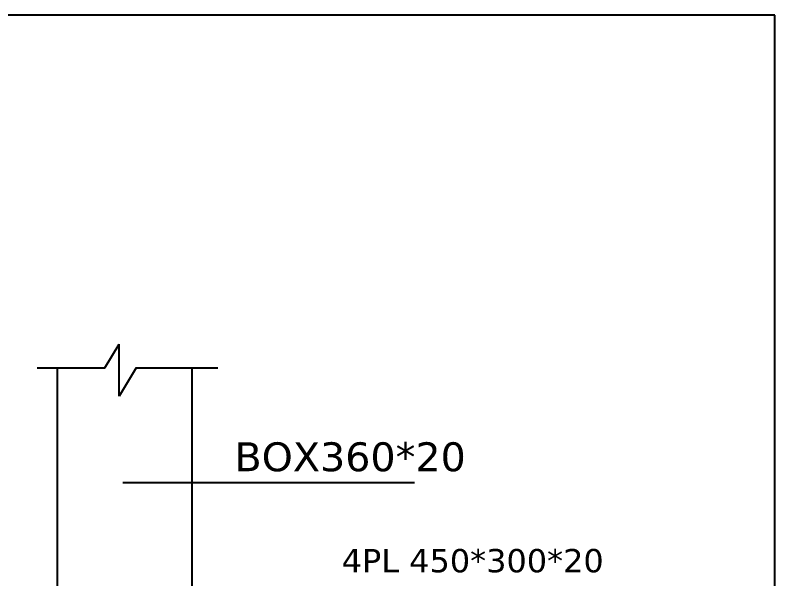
# Model space of a CAD drawing. Header units: metres. Extents: x 158 to 495, y 93 to 262.
# Drawn here: x 338.56 to 351, y 113.7 to 122.92 of the extents above; entities that cross this region are included whole.
import ezdxf

# ---------------------------------------------------------------- set-up
doc = ezdxf.new("R2010")
doc.units = ezdxf.units.M
doc.header["$MEASUREMENT"] = 0
doc.styles.add('my style', font='')
doc.styles.get("Standard").update_dxf_attribs({"font": 'arial.ttf'})
doc.styles.get('my style').set_extended_font_data('B Titr', bold=True)

msp = doc.modelspace()

# ---------------------------------------------------------------- linework, layer by layer
for p, q in [((350.99863, 122.91803), (329.99863, 122.91803)), ((350.99863, 93.21803), (350.99863, 122.91803)), ((339.25653, 108.83429), (339.25653, 117.14652)), ((341.4573, 108.83429), (341.4573, 117.14652)), ((340.32342, 115.27151), (345.098, 115.27151))]:
    msp.add_line(p, q)
at = {"linetype": 'Continuous'}
for p, q in [((340.02765, 117.14652), (340.26531, 117.53821)), ((340.02765, 117.14652), (340.26531, 117.53821)), ((340.26531, 116.6873), (340.26531, 117.53821)), ((340.26531, 116.6873), (340.26531, 117.53821)), ((338.92404, 117.14652), (340.02765, 117.14652)), ((338.92404, 117.14652), (340.02765, 117.14652)), ((340.54394, 117.14652), (340.26531, 116.6873)), ((340.54394, 117.14652), (340.26531, 116.6873)), ((340.54394, 117.14652), (341.87926, 117.14652)), ((340.54394, 117.14652), (341.87926, 117.14652))]:
    msp.add_line(p, q, dxfattribs=at)

# ---------------------------------------------------------------- texts
at = {"insert": (342.15328, 115.92968), "char_height": 0.4727159, "attachment_point": 1, "style": 'my style'}
msp.add_mtext_dynamic_manual_height_columns('{\\fVerdana|b0|i0|c0|p34;BOX360*20}', width=3.0415807, gutter_width=2.36358, heights=[0], dxfattribs=at)
at = {"linetype": 'Continuous', "insert": (343.90708, 114.18432), "char_height": 0.3812372, "attachment_point": 1}
msp.add_mtext_dynamic_manual_height_columns('{\\fVerdana|b0|i0|c0|p34;4PL 450*300*20}', width=4.7095171, gutter_width=9.94542, heights=[0], dxfattribs=at)

doc.saveas('drawing.dxf')
